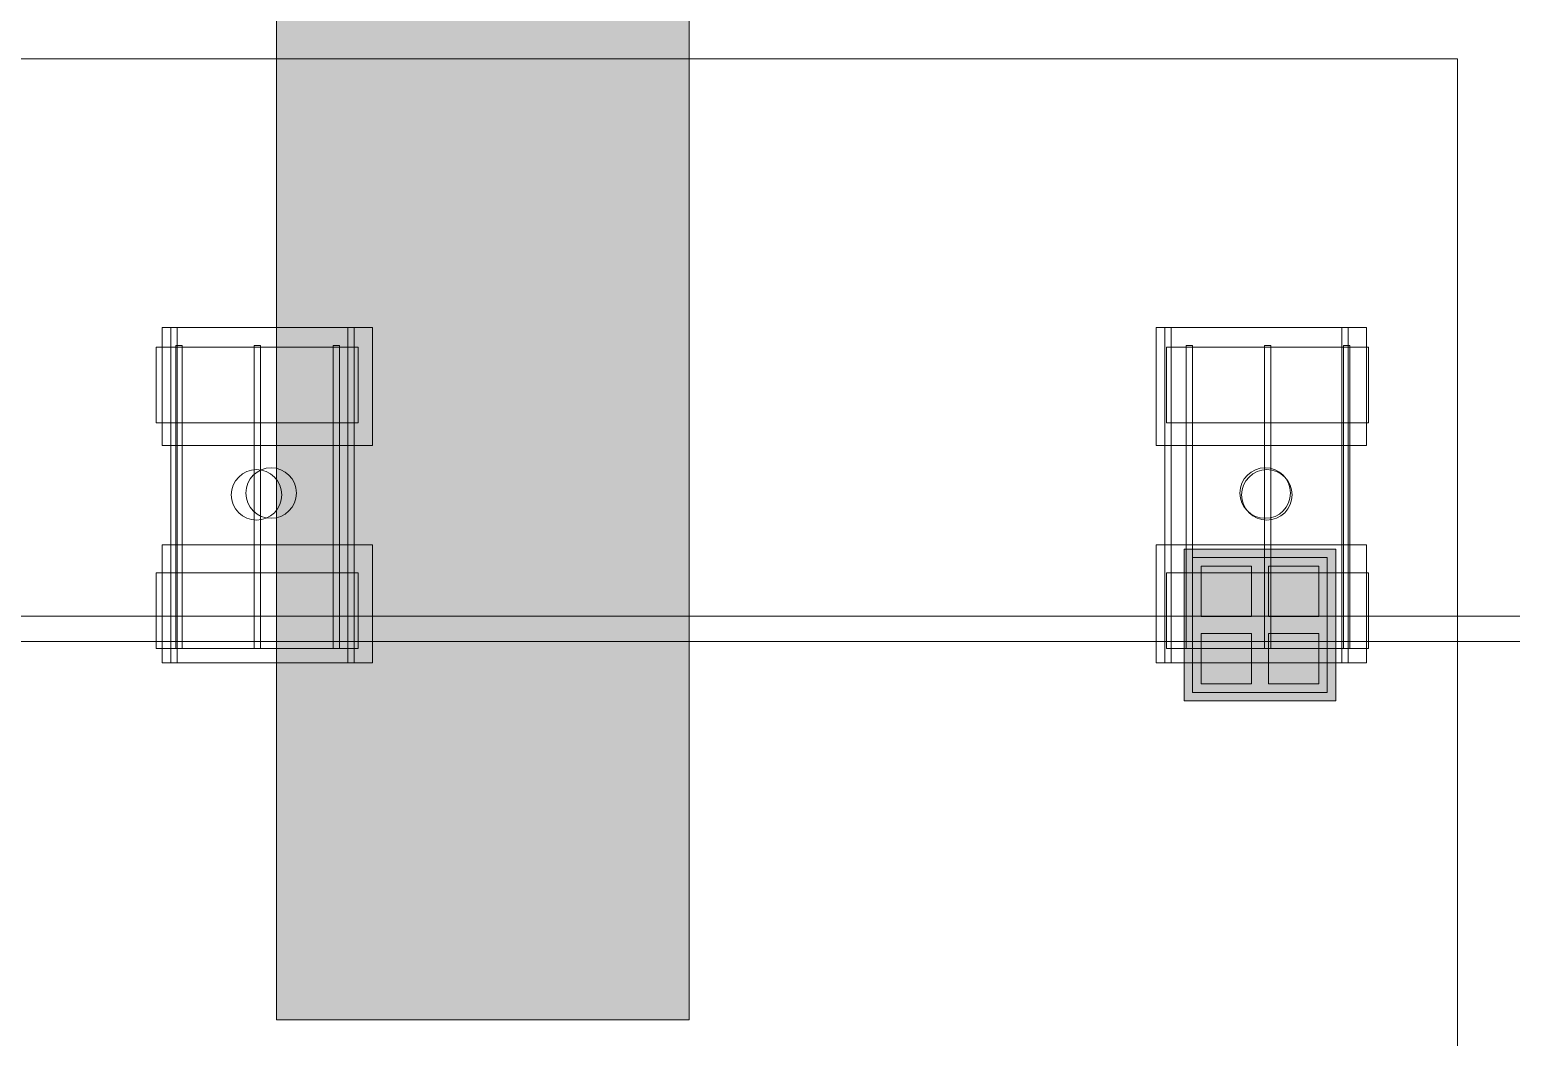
# Model space of a CAD drawing. Header units: inches. Extents: x -10671 to 1761, y -674 to 7170.
# Drawn here: x -1750.6 to -1398.5, y 2080.3 to 2319.7 of the extents above; entities that cross this region are included whole.
import ezdxf

# ---------------------------------------------------------------- set-up
doc = ezdxf.new("R2010")
doc.units = ezdxf.units.IN
doc.header["$LTSCALE"] = 19.2
doc.header["$MEASUREMENT"] = 0
for name, color, linetype, lineweight, true_color in [('DWG-bldg-utility box', 3, 'Continuous', 18, 0x00ff00), ('PDF', 6, 'Continuous', 5, 0xff00ff), ('Venue-Ceiling-HVAC', 7, 'Continuous', 5, 0xbbbbbb), ('Venue-Rigging Steel-High', 7, 'Continuous', 5, 0x800000)]:
    doc.layers.add(name, color=color, linetype=linetype, lineweight=lineweight, true_color=true_color)
for name, color, linetype, lineweight in [('Venue-Ceiling-Lights', 7, 'Continuous', 5), ('Venue-Ceiling-Lights Circuits', 7, 'Continuous', 5), ('Venue-Floor Pockets', 7, 'Continuous', 5)]:
    doc.layers.add(name, color=color, linetype=linetype, lineweight=lineweight)

# ---------------------------------------------------------------- blocks, each defined once
blk = doc.blocks.new('FLOORBOX')
at = {"layer": 'Venue-Floor Pockets', "linetype": 'Continuous', "lineweight": 0, "true_color": 0xaaaaaa}
blk.add_hatch(color=253, dxfattribs=at).paths.add_polyline_path([(-18, 18), (18, 18), (18, -18), (-18, -18)])
at = {"layer": 'Venue-Floor Pockets', "linetype": 'Continuous', "lineweight": 0, "true_color": 0xbbbbbb}
blk.add_hatch(color=9, dxfattribs=at).paths.add_polyline_path([(-16, 16), (16, 16), (16, -16), (-16, -16)])
at = {"layer": 'Venue-Floor Pockets', "linetype": 'Continuous', "lineweight": 0, "true_color": 0xdddddd}
for points in [[(-14, 14), (-2, 14), (-2, 2), (-14, 2)], [(2, 14), (14, 14), (14, 2), (2, 2)], [(-14, -2), (-2, -2), (-2, -14), (-14, -14)], [(2, -2), (14, -2), (14, -14), (2, -14)]]:
    blk.add_hatch(color=254, dxfattribs=at).paths.add_polyline_path(points)
at = {"layer": 'Venue-Floor Pockets', "color": 7, "linetype": 'Continuous', "lineweight": 5, "flags": 128}
for points in [[(-18, 18), (18, 18), (18, -18), (-18, -18)], [(-16, 16), (16, 16), (16, -16), (-16, -16)], [(-14, 14), (-2, 14), (-2, 2), (-14, 2)], [(2, 14), (14, 14), (14, 2), (2, 2)], [(-14, -2), (-2, -2), (-2, -14), (-14, -14)], [(2, -2), (14, -2), (14, -14), (2, -14)]]:
    blk.add_lwpolyline(points, close=True, dxfattribs=at)
blk = doc.blocks.new('Group-2090-1')
at = {"layer": 'PDF'}
for points, invisible_edges in [([(-1702.58, 2208.02, 398), (-1701.68, 2212.53, 398), (-1695.52, 2215.08, 398), (-1702.58, 2208.02, 398)], 15), ([(-1702.58, 2208.02, 398), (-1695.52, 2215.08, 398), (-1690.81, 2208.02, 398), (-1702.58, 2208.02, 398)], 15), ([(-1695.52, 2215.08, 388), (-1700.03, 2214.18, 388), (-1702.58, 2210.36, 388), (-1695.52, 2215.08, 388)], 15), ([(-1690.81, 2210.36, 388), (-1695.52, 2215.08, 388), (-1702.58, 2210.36, 388), (-1690.81, 2210.36, 388)], 15), ([(-1701.68, 2212.53, 398), (-1700.03, 2214.18, 398), (-1695.52, 2215.08, 398), (-1701.68, 2212.53, 398)], 15), ([(-1700.03, 2214.18, 398), (-1698.99, 2214.74, 398), (-1697.87, 2215.08, 398), (-1700.03, 2214.18, 398)], 12), ([(-1700.03, 2214.18, 398), (-1697.87, 2215.08, 398), (-1695.52, 2215.08, 398), (-1700.03, 2214.18, 398)], 15), ([(-1697.87, 2215.08, 388), (-1698.99, 2214.74, 388), (-1700.03, 2214.18, 388), (-1697.87, 2215.08, 388)], 12), ([(-1695.52, 2215.08, 388), (-1697.87, 2215.08, 388), (-1700.03, 2214.18, 388), (-1695.52, 2215.08, 388)], 15), ([(-1697.87, 2215.08, 398), (-1696.69, 2215.19, 398), (-1695.52, 2215.08, 398), (-1697.87, 2215.08, 398)], 12), ([(-1695.52, 2215.08, 388), (-1696.69, 2215.19, 388), (-1697.87, 2215.08, 388), (-1695.52, 2215.08, 388)], 12), ([(-1695.52, 2215.08, 398), (-1694.4, 2214.74, 398), (-1692.45, 2213.44, 398), (-1695.52, 2215.08, 398)], 14), ([(-1695.52, 2215.08, 398), (-1692.45, 2213.44, 398), (-1690.81, 2208.02, 398), (-1695.52, 2215.08, 398)], 15), ([(-1692.45, 2213.44, 388), (-1694.4, 2214.74, 388), (-1695.52, 2215.08, 388), (-1692.45, 2213.44, 388)], 13), ([(-1690.81, 2210.36, 388), (-1692.45, 2213.44, 388), (-1695.52, 2215.08, 388), (-1690.81, 2210.36, 388)], 15), ([(-1694.4, 2214.74, 398), (-1693.36, 2214.18, 398), (-1692.45, 2213.44, 398), (-1694.4, 2214.74, 398)], 12), ([(-1692.45, 2213.44, 388), (-1693.36, 2214.18, 388), (-1694.4, 2214.74, 388), (-1692.45, 2213.44, 388)], 12), ([(-1700.03, 2214.18, 388), (-1701.68, 2212.53, 388), (-1702.58, 2210.36, 388), (-1700.03, 2214.18, 388)], 15), ([(-1702.58, 2210.36, 398), (-1702.24, 2211.49, 398), (-1701.68, 2212.53, 398), (-1702.58, 2210.36, 398)], 12), ([(-1702.58, 2208.02, 398), (-1702.58, 2210.36, 398), (-1701.68, 2212.53, 398), (-1702.58, 2208.02, 398)], 15), ([(-1701.68, 2212.53, 388), (-1702.24, 2211.49, 388), (-1702.58, 2210.36, 388), (-1701.68, 2212.53, 388)], 12), ([(-1701.68, 2212.53, 398), (-1700.94, 2213.44, 398), (-1700.03, 2214.18, 398), (-1701.68, 2212.53, 398)], 12), ([(-1700.03, 2214.18, 388), (-1700.94, 2213.44, 388), (-1701.68, 2212.53, 388), (-1700.03, 2214.18, 388)], 12), ([(-1692.45, 2213.44, 398), (-1691.71, 2212.53, 398), (-1690.81, 2210.36, 398), (-1692.45, 2213.44, 398)], 14), ([(-1692.45, 2213.44, 398), (-1690.81, 2210.36, 398), (-1690.81, 2208.02, 398), (-1692.45, 2213.44, 398)], 15), ([(-1690.81, 2210.36, 388), (-1691.71, 2212.53, 388), (-1692.45, 2213.44, 388), (-1690.81, 2210.36, 388)], 13), ([(-1691.71, 2212.53, 398), (-1691.15, 2211.49, 398), (-1690.81, 2210.36, 398), (-1691.71, 2212.53, 398)], 12), ([(-1690.81, 2210.36, 388), (-1691.15, 2211.49, 388), (-1691.71, 2212.53, 388), (-1690.81, 2210.36, 388)], 12), ([(-1702.58, 2208.02, 398), (-1702.69, 2209.19, 398), (-1702.58, 2210.36, 398), (-1702.58, 2208.02, 398)], 12), ([(-1702.58, 2210.36, 388), (-1702.69, 2209.19, 388), (-1702.58, 2208.02, 388), (-1702.58, 2210.36, 388)], 12), ([(-1702.58, 2210.36, 388), (-1702.58, 2208.02, 388), (-1701.68, 2205.86, 388), (-1702.58, 2210.36, 388)], 15), ([(-1702.58, 2210.36, 388), (-1701.68, 2205.86, 388), (-1695.52, 2203.31, 388), (-1702.58, 2210.36, 388)], 15), ([(-1702.58, 2210.36, 388), (-1695.52, 2203.31, 388), (-1690.81, 2210.36, 388), (-1702.58, 2210.36, 388)], 15), ([(-1701.68, 2205.86, 398), (-1702.24, 2206.9, 398), (-1702.58, 2208.02, 398), (-1701.68, 2205.86, 398)], 12), ([(-1700.03, 2204.2, 398), (-1701.68, 2205.86, 398), (-1702.58, 2208.02, 398), (-1700.03, 2204.2, 398)], 15), ([(-1695.52, 2203.31, 398), (-1700.03, 2204.2, 398), (-1702.58, 2208.02, 398), (-1695.52, 2203.31, 398)], 15), ([(-1690.81, 2208.02, 398), (-1695.52, 2203.31, 398), (-1702.58, 2208.02, 398), (-1690.81, 2208.02, 398)], 15), ([(-1702.58, 2208.02, 388), (-1702.24, 2206.9, 388), (-1701.68, 2205.86, 388), (-1702.58, 2208.02, 388)], 12), ([(-1695.52, 2203.31, 388), (-1692.45, 2204.95, 388), (-1690.81, 2210.36, 388), (-1695.52, 2203.31, 388)], 15), ([(-1690.81, 2208.02, 398), (-1692.45, 2204.95, 398), (-1695.52, 2203.31, 398), (-1690.81, 2208.02, 398)], 15), ([(-1692.45, 2204.95, 388), (-1690.81, 2208.02, 388), (-1690.81, 2210.36, 388), (-1692.45, 2204.95, 388)], 15), ([(-1690.81, 2208.02, 398), (-1691.71, 2205.86, 398), (-1692.45, 2204.95, 398), (-1690.81, 2208.02, 398)], 13), ([(-1692.45, 2204.95, 388), (-1691.71, 2205.86, 388), (-1690.81, 2208.02, 388), (-1692.45, 2204.95, 388)], 14), ([(-1690.81, 2208.02, 398), (-1691.15, 2206.9, 398), (-1691.71, 2205.86, 398), (-1690.81, 2208.02, 398)], 12), ([(-1691.71, 2205.86, 388), (-1691.15, 2206.9, 388), (-1690.81, 2208.02, 388), (-1691.71, 2205.86, 388)], 12), ([(-1690.81, 2210.36, 398), (-1690.69, 2209.19, 398), (-1690.81, 2208.02, 398), (-1690.81, 2210.36, 398)], 12), ([(-1690.81, 2208.02, 388), (-1690.69, 2209.19, 388), (-1690.81, 2210.36, 388), (-1690.81, 2208.02, 388)], 12), ([(-1700.03, 2204.2, 398), (-1700.94, 2204.95, 398), (-1701.68, 2205.86, 398), (-1700.03, 2204.2, 398)], 12), ([(-1701.68, 2205.86, 388), (-1700.94, 2204.95, 388), (-1700.03, 2204.2, 388), (-1701.68, 2205.86, 388)], 12), ([(-1701.68, 2205.86, 388), (-1700.03, 2204.2, 388), (-1695.52, 2203.31, 388), (-1701.68, 2205.86, 388)], 15), ([(-1697.87, 2203.31, 398), (-1698.99, 2203.65, 398), (-1700.03, 2204.2, 398), (-1697.87, 2203.31, 398)], 12), ([(-1695.52, 2203.31, 398), (-1697.87, 2203.31, 398), (-1700.03, 2204.2, 398), (-1695.52, 2203.31, 398)], 15), ([(-1700.03, 2204.2, 388), (-1698.99, 2203.65, 388), (-1697.87, 2203.31, 388), (-1700.03, 2204.2, 388)], 12), ([(-1700.03, 2204.2, 388), (-1697.87, 2203.31, 388), (-1695.52, 2203.31, 388), (-1700.03, 2204.2, 388)], 15), ([(-1692.45, 2204.95, 398), (-1694.4, 2203.65, 398), (-1695.52, 2203.31, 398), (-1692.45, 2204.95, 398)], 13), ([(-1695.52, 2203.31, 388), (-1694.4, 2203.65, 388), (-1692.45, 2204.95, 388), (-1695.52, 2203.31, 388)], 14), ([(-1692.45, 2204.95, 398), (-1693.36, 2204.2, 398), (-1694.4, 2203.65, 398), (-1692.45, 2204.95, 398)], 12), ([(-1694.4, 2203.65, 388), (-1693.36, 2204.2, 388), (-1692.45, 2204.95, 388), (-1694.4, 2203.65, 388)], 12), ([(-1695.52, 2203.31, 398), (-1696.69, 2203.19, 398), (-1697.87, 2203.31, 398), (-1695.52, 2203.31, 398)], 12), ([(-1697.87, 2203.31, 388), (-1696.69, 2203.19, 388), (-1695.52, 2203.31, 388), (-1697.87, 2203.31, 388)], 12)]:
    blk.add_3dface(points, dxfattribs=dict(at, invisible_edges=invisible_edges))
for points in [[(-1700.03, 2214.18, 388), (-1700.03, 2214.18, 398), (-1698.99, 2214.74, 398), (-1698.99, 2214.74, 388)], [(-1698.99, 2214.74, 388), (-1698.99, 2214.74, 398), (-1697.87, 2215.08, 398), (-1697.87, 2215.08, 388)], [(-1697.87, 2215.08, 388), (-1697.87, 2215.08, 398), (-1696.69, 2215.19, 398), (-1696.69, 2215.19, 388)], [(-1696.69, 2215.19, 388), (-1696.69, 2215.19, 398), (-1695.52, 2215.08, 398), (-1695.52, 2215.08, 388)], [(-1695.52, 2215.08, 388), (-1695.52, 2215.08, 398), (-1694.4, 2214.74, 398), (-1694.4, 2214.74, 388)], [(-1694.4, 2214.74, 388), (-1694.4, 2214.74, 398), (-1693.36, 2214.18, 398), (-1693.36, 2214.18, 388)], [(-1702.58, 2210.36, 388), (-1702.58, 2210.36, 398), (-1702.24, 2211.49, 398), (-1702.24, 2211.49, 388)], [(-1702.24, 2211.49, 388), (-1702.24, 2211.49, 398), (-1701.68, 2212.53, 398), (-1701.68, 2212.53, 388)], [(-1701.68, 2212.53, 388), (-1701.68, 2212.53, 398), (-1700.94, 2213.44, 398), (-1700.94, 2213.44, 388)], [(-1700.94, 2213.44, 388), (-1700.94, 2213.44, 398), (-1700.03, 2214.18, 398), (-1700.03, 2214.18, 388)], [(-1693.36, 2214.18, 388), (-1693.36, 2214.18, 398), (-1692.45, 2213.44, 398), (-1692.45, 2213.44, 388)], [(-1692.45, 2213.44, 388), (-1692.45, 2213.44, 398), (-1691.71, 2212.53, 398), (-1691.71, 2212.53, 388)], [(-1691.71, 2212.53, 388), (-1691.71, 2212.53, 398), (-1691.15, 2211.49, 398), (-1691.15, 2211.49, 388)], [(-1691.15, 2211.49, 388), (-1691.15, 2211.49, 398), (-1690.81, 2210.36, 398), (-1690.81, 2210.36, 388)], [(-1702.69, 2209.19, 388), (-1702.69, 2209.19, 398), (-1702.58, 2210.36, 398), (-1702.58, 2210.36, 388)], [(-1702.58, 2208.02, 388), (-1702.58, 2208.02, 398), (-1702.69, 2209.19, 398), (-1702.69, 2209.19, 388)], [(-1702.24, 2206.9, 388), (-1702.24, 2206.9, 398), (-1702.58, 2208.02, 398), (-1702.58, 2208.02, 388)], [(-1690.81, 2208.02, 388), (-1690.81, 2208.02, 398), (-1691.15, 2206.9, 398), (-1691.15, 2206.9, 388)], [(-1690.81, 2210.36, 388), (-1690.81, 2210.36, 398), (-1690.69, 2209.19, 398), (-1690.69, 2209.19, 388)], [(-1690.69, 2209.19, 388), (-1690.69, 2209.19, 398), (-1690.81, 2208.02, 398), (-1690.81, 2208.02, 388)], [(-1701.68, 2205.86, 388), (-1701.68, 2205.86, 398), (-1702.24, 2206.9, 398), (-1702.24, 2206.9, 388)], [(-1700.94, 2204.95, 388), (-1700.94, 2204.95, 398), (-1701.68, 2205.86, 398), (-1701.68, 2205.86, 388)], [(-1700.03, 2204.2, 388), (-1700.03, 2204.2, 398), (-1700.94, 2204.95, 398), (-1700.94, 2204.95, 388)], [(-1698.99, 2203.65, 388), (-1698.99, 2203.65, 398), (-1700.03, 2204.2, 398), (-1700.03, 2204.2, 388)], [(-1693.36, 2204.2, 388), (-1693.36, 2204.2, 398), (-1694.4, 2203.65, 398), (-1694.4, 2203.65, 388)], [(-1692.45, 2204.95, 388), (-1692.45, 2204.95, 398), (-1693.36, 2204.2, 398), (-1693.36, 2204.2, 388)], [(-1691.71, 2205.86, 388), (-1691.71, 2205.86, 398), (-1692.45, 2204.95, 398), (-1692.45, 2204.95, 388)], [(-1691.15, 2206.9, 388), (-1691.15, 2206.9, 398), (-1691.71, 2205.86, 398), (-1691.71, 2205.86, 388)], [(-1697.87, 2203.31, 388), (-1697.87, 2203.31, 398), (-1698.99, 2203.65, 398), (-1698.99, 2203.65, 388)], [(-1696.69, 2203.19, 388), (-1696.69, 2203.19, 398), (-1697.87, 2203.31, 398), (-1697.87, 2203.31, 388)], [(-1695.52, 2203.31, 388), (-1695.52, 2203.31, 398), (-1696.69, 2203.19, 398), (-1696.69, 2203.19, 388)], [(-1694.4, 2203.65, 388), (-1694.4, 2203.65, 398), (-1695.52, 2203.31, 398), (-1695.52, 2203.31, 388)]]:
    blk.add_3dface(points, dxfattribs=at)
blk = doc.blocks.new('Group-2091-1')
at = {"layer": 'PDF'}
for points in [[(-1720.57, 2244.3, 393.91), (-1720.57, 2244.3, 397.91), (-1672.57, 2244.3, 397.91), (-1672.57, 2244.3, 393.91)], [(-1720.57, 2226.3, 393.91), (-1720.57, 2226.3, 397.91), (-1720.57, 2244.3, 397.91), (-1720.57, 2244.3, 393.91)], [(-1672.57, 2244.3, 397.91), (-1720.57, 2244.3, 397.91), (-1720.57, 2226.3, 397.91), (-1672.57, 2226.3, 397.91)], [(-1672.57, 2226.3, 393.91), (-1720.57, 2226.3, 393.91), (-1720.57, 2244.3, 393.91), (-1672.57, 2244.3, 393.91)], [(-1672.57, 2244.3, 393.91), (-1672.57, 2244.3, 397.91), (-1672.57, 2226.3, 397.91), (-1672.57, 2226.3, 393.91)], [(-1672.57, 2226.3, 393.91), (-1672.57, 2226.3, 397.91), (-1720.57, 2226.3, 397.91), (-1720.57, 2226.3, 393.91)]]:
    blk.add_3dface(points, dxfattribs=at)
blk = doc.blocks.new('Group-2092-1')
at = {"layer": 'PDF'}
for points in [[(-1678.46, 2244.69, 397.97), (-1678.46, 2244.69, 398.97), (-1676.96, 2244.69, 398.97), (-1676.96, 2244.69, 397.97)], [(-1678.46, 2172.69, 397.97), (-1678.46, 2172.69, 398.97), (-1678.46, 2244.69, 398.97), (-1678.46, 2244.69, 397.97)], [(-1676.96, 2244.69, 398.97), (-1678.46, 2244.69, 398.97), (-1678.46, 2172.69, 398.97), (-1676.96, 2172.69, 398.97)], [(-1676.96, 2172.69, 397.97), (-1678.46, 2172.69, 397.97), (-1678.46, 2244.69, 397.97), (-1676.96, 2244.69, 397.97)], [(-1676.96, 2244.69, 397.97), (-1676.96, 2244.69, 398.97), (-1676.96, 2172.69, 398.97), (-1676.96, 2172.69, 397.97)], [(-1676.96, 2172.69, 397.97), (-1676.96, 2172.69, 398.97), (-1678.46, 2172.69, 398.97), (-1678.46, 2172.69, 397.97)]]:
    blk.add_3dface(points, dxfattribs=at)
blk = doc.blocks.new('Group-2093-1')
at = {"layer": 'PDF'}
for points in [[(-1697.28, 2244.69, 397.97), (-1697.28, 2244.69, 398.97), (-1695.78, 2244.69, 398.97), (-1695.78, 2244.69, 397.97)], [(-1697.28, 2172.69, 397.97), (-1697.28, 2172.69, 398.97), (-1697.28, 2244.69, 398.97), (-1697.28, 2244.69, 397.97)], [(-1695.78, 2244.69, 398.97), (-1697.28, 2244.69, 398.97), (-1697.28, 2172.69, 398.97), (-1695.78, 2172.69, 398.97)], [(-1695.78, 2172.69, 397.97), (-1697.28, 2172.69, 397.97), (-1697.28, 2244.69, 397.97), (-1695.78, 2244.69, 397.97)], [(-1695.78, 2244.69, 397.97), (-1695.78, 2244.69, 398.97), (-1695.78, 2172.69, 398.97), (-1695.78, 2172.69, 397.97)], [(-1695.78, 2172.69, 397.97), (-1695.78, 2172.69, 398.97), (-1697.28, 2172.69, 398.97), (-1697.28, 2172.69, 397.97)]]:
    blk.add_3dface(points, dxfattribs=at)
blk = doc.blocks.new('Group-2094-1')
at = {"layer": 'PDF'}
for points in [[(-1715.88, 2244.69, 397.97), (-1715.88, 2244.69, 398.97), (-1714.38, 2244.69, 398.97), (-1714.38, 2244.69, 397.97)], [(-1715.88, 2172.69, 397.97), (-1715.88, 2172.69, 398.97), (-1715.88, 2244.69, 398.97), (-1715.88, 2244.69, 397.97)], [(-1714.38, 2244.69, 398.97), (-1715.88, 2244.69, 398.97), (-1715.88, 2172.69, 398.97), (-1714.38, 2172.69, 398.97)], [(-1714.38, 2172.69, 397.97), (-1715.88, 2172.69, 397.97), (-1715.88, 2244.69, 397.97), (-1714.38, 2244.69, 397.97)], [(-1714.38, 2244.69, 397.97), (-1714.38, 2244.69, 398.97), (-1714.38, 2172.69, 398.97), (-1714.38, 2172.69, 397.97)], [(-1714.38, 2172.69, 397.97), (-1714.38, 2172.69, 398.97), (-1715.88, 2172.69, 398.97), (-1715.88, 2172.69, 397.97)]]:
    blk.add_3dface(points, dxfattribs=at)
blk = doc.blocks.new('Group-2095-1')
at = {"layer": 'PDF'}
for points in [[(-1720.57, 2190.67, 393.91), (-1720.57, 2190.67, 397.91), (-1672.57, 2190.67, 397.91), (-1672.57, 2190.67, 393.91)], [(-1720.57, 2172.67, 393.91), (-1720.57, 2172.67, 397.91), (-1720.57, 2190.67, 397.91), (-1720.57, 2190.67, 393.91)], [(-1672.57, 2190.67, 397.91), (-1720.57, 2190.67, 397.91), (-1720.57, 2172.67, 397.91), (-1672.57, 2172.67, 397.91)], [(-1672.57, 2172.67, 393.91), (-1720.57, 2172.67, 393.91), (-1720.57, 2190.67, 393.91), (-1672.57, 2190.67, 393.91)], [(-1672.57, 2190.67, 393.91), (-1672.57, 2190.67, 397.91), (-1672.57, 2172.67, 397.91), (-1672.57, 2172.67, 393.91)], [(-1672.57, 2172.67, 393.91), (-1672.57, 2172.67, 397.91), (-1720.57, 2172.67, 397.91), (-1720.57, 2172.67, 393.91)]]:
    blk.add_3dface(points, dxfattribs=at)
blk = doc.blocks.new('Group-2096-1')
at = {"layer": 'PDF'}
for name in ['Group-2091-1', 'Group-2094-1', 'Group-2093-1', 'Group-2092-1', 'Group-2090-1', 'Group-2095-1']:
    blk.add_blockref(name, (0, 0), dxfattribs=at)
blk = doc.blocks.new('Group-2156-1')
at = {"layer": 'PDF'}
for points, invisible_edges in [([(-1461.6, 2212.53, 398), (-1459.95, 2214.18, 398), (-1455.44, 2215.08, 398), (-1461.6, 2212.53, 398)], 15), ([(-1461.6, 2212.53, 398), (-1455.44, 2215.08, 398), (-1451.62, 2212.53, 398), (-1461.6, 2212.53, 398)], 15), ([(-1457.78, 2215.08, 388), (-1459.95, 2214.18, 388), (-1461.6, 2212.53, 388), (-1457.78, 2215.08, 388)], 15), ([(-1453.28, 2214.18, 388), (-1457.78, 2215.08, 388), (-1461.6, 2212.53, 388), (-1453.28, 2214.18, 388)], 15), ([(-1459.95, 2214.18, 398), (-1458.91, 2214.74, 398), (-1457.78, 2215.08, 398), (-1459.95, 2214.18, 398)], 12), ([(-1459.95, 2214.18, 398), (-1457.78, 2215.08, 398), (-1455.44, 2215.08, 398), (-1459.95, 2214.18, 398)], 15), ([(-1457.78, 2215.08, 388), (-1458.91, 2214.74, 388), (-1459.95, 2214.18, 388), (-1457.78, 2215.08, 388)], 12), ([(-1457.78, 2215.08, 398), (-1456.61, 2215.19, 398), (-1455.44, 2215.08, 398), (-1457.78, 2215.08, 398)], 12), ([(-1455.44, 2215.08, 388), (-1456.61, 2215.19, 388), (-1457.78, 2215.08, 388), (-1455.44, 2215.08, 388)], 12), ([(-1453.28, 2214.18, 388), (-1455.44, 2215.08, 388), (-1457.78, 2215.08, 388), (-1453.28, 2214.18, 388)], 15), ([(-1455.44, 2215.08, 398), (-1454.32, 2214.74, 398), (-1453.28, 2214.18, 398), (-1455.44, 2215.08, 398)], 12), ([(-1455.44, 2215.08, 398), (-1453.28, 2214.18, 398), (-1451.62, 2212.53, 398), (-1455.44, 2215.08, 398)], 15), ([(-1453.28, 2214.18, 388), (-1454.32, 2214.74, 388), (-1455.44, 2215.08, 388), (-1453.28, 2214.18, 388)], 12), ([(-1462.5, 2210.36, 398), (-1462.16, 2211.49, 398), (-1461.6, 2212.53, 398), (-1462.5, 2210.36, 398)], 12), ([(-1462.5, 2208.02, 398), (-1462.5, 2210.36, 398), (-1461.6, 2212.53, 398), (-1462.5, 2208.02, 398)], 15), ([(-1461.6, 2205.86, 398), (-1462.5, 2208.02, 398), (-1461.6, 2212.53, 398), (-1461.6, 2205.86, 398)], 15), ([(-1461.6, 2212.53, 388), (-1462.16, 2211.49, 388), (-1462.5, 2210.36, 388), (-1461.6, 2212.53, 388)], 12), ([(-1461.6, 2212.53, 388), (-1462.5, 2210.36, 388), (-1461.6, 2205.86, 388), (-1461.6, 2212.53, 388)], 15), ([(-1461.6, 2212.53, 398), (-1460.86, 2213.44, 398), (-1459.95, 2214.18, 398), (-1461.6, 2212.53, 398)], 12), ([(-1459.95, 2214.18, 388), (-1460.86, 2213.44, 388), (-1461.6, 2212.53, 388), (-1459.95, 2214.18, 388)], 12), ([(-1461.6, 2205.86, 388), (-1451.62, 2205.86, 388), (-1453.28, 2214.18, 388), (-1461.6, 2205.86, 388)], 15), ([(-1461.6, 2205.86, 388), (-1453.28, 2214.18, 388), (-1461.6, 2212.53, 388), (-1461.6, 2205.86, 388)], 15), ([(-1461.6, 2212.53, 398), (-1451.62, 2212.53, 398), (-1453.28, 2204.2, 398), (-1461.6, 2212.53, 398)], 15), ([(-1461.6, 2212.53, 398), (-1453.28, 2204.2, 398), (-1461.6, 2205.86, 398), (-1461.6, 2212.53, 398)], 15), ([(-1453.28, 2214.18, 398), (-1452.37, 2213.44, 398), (-1451.62, 2212.53, 398), (-1453.28, 2214.18, 398)], 12), ([(-1451.62, 2212.53, 388), (-1452.37, 2213.44, 388), (-1453.28, 2214.18, 388), (-1451.62, 2212.53, 388)], 12), ([(-1450.73, 2210.36, 388), (-1451.62, 2212.53, 388), (-1453.28, 2214.18, 388), (-1450.73, 2210.36, 388)], 15), ([(-1451.62, 2205.86, 388), (-1450.73, 2210.36, 388), (-1453.28, 2214.18, 388), (-1451.62, 2205.86, 388)], 15), ([(-1451.62, 2212.53, 398), (-1450.73, 2208.02, 398), (-1453.28, 2204.2, 398), (-1451.62, 2212.53, 398)], 15), ([(-1451.62, 2212.53, 398), (-1451.07, 2211.49, 398), (-1450.73, 2210.36, 398), (-1451.62, 2212.53, 398)], 12), ([(-1451.62, 2212.53, 398), (-1450.73, 2210.36, 398), (-1450.73, 2208.02, 398), (-1451.62, 2212.53, 398)], 15), ([(-1450.73, 2210.36, 388), (-1451.07, 2211.49, 388), (-1451.62, 2212.53, 388), (-1450.73, 2210.36, 388)], 12), ([(-1462.5, 2208.02, 398), (-1462.61, 2209.19, 398), (-1462.5, 2210.36, 398), (-1462.5, 2208.02, 398)], 12), ([(-1462.5, 2210.36, 388), (-1462.61, 2209.19, 388), (-1462.5, 2208.02, 388), (-1462.5, 2210.36, 388)], 12), ([(-1462.5, 2210.36, 388), (-1462.5, 2208.02, 388), (-1461.6, 2205.86, 388), (-1462.5, 2210.36, 388)], 15), ([(-1461.6, 2205.86, 398), (-1462.16, 2206.9, 398), (-1462.5, 2208.02, 398), (-1461.6, 2205.86, 398)], 12), ([(-1462.5, 2208.02, 388), (-1462.16, 2206.9, 388), (-1461.6, 2205.86, 388), (-1462.5, 2208.02, 388)], 12), ([(-1450.73, 2208.02, 398), (-1451.62, 2205.86, 398), (-1453.28, 2204.2, 398), (-1450.73, 2208.02, 398)], 15), ([(-1451.62, 2205.86, 388), (-1450.73, 2208.02, 388), (-1450.73, 2210.36, 388), (-1451.62, 2205.86, 388)], 15), ([(-1450.73, 2208.02, 398), (-1451.07, 2206.9, 398), (-1451.62, 2205.86, 398), (-1450.73, 2208.02, 398)], 12), ([(-1451.62, 2205.86, 388), (-1451.07, 2206.9, 388), (-1450.73, 2208.02, 388), (-1451.62, 2205.86, 388)], 12), ([(-1450.73, 2210.36, 398), (-1450.61, 2209.19, 398), (-1450.73, 2208.02, 398), (-1450.73, 2210.36, 398)], 12), ([(-1450.73, 2208.02, 388), (-1450.61, 2209.19, 388), (-1450.73, 2210.36, 388), (-1450.73, 2208.02, 388)], 12), ([(-1459.95, 2204.2, 398), (-1460.86, 2204.95, 398), (-1461.6, 2205.86, 398), (-1459.95, 2204.2, 398)], 12), ([(-1457.78, 2203.31, 398), (-1459.95, 2204.2, 398), (-1461.6, 2205.86, 398), (-1457.78, 2203.31, 398)], 15), ([(-1453.28, 2204.2, 398), (-1457.78, 2203.31, 398), (-1461.6, 2205.86, 398), (-1453.28, 2204.2, 398)], 15), ([(-1461.6, 2205.86, 388), (-1460.86, 2204.95, 388), (-1459.95, 2204.2, 388), (-1461.6, 2205.86, 388)], 12), ([(-1461.6, 2205.86, 388), (-1459.95, 2204.2, 388), (-1455.44, 2203.31, 388), (-1461.6, 2205.86, 388)], 15), ([(-1461.6, 2205.86, 388), (-1455.44, 2203.31, 388), (-1451.62, 2205.86, 388), (-1461.6, 2205.86, 388)], 15), ([(-1457.78, 2203.31, 398), (-1458.91, 2203.65, 398), (-1459.95, 2204.2, 398), (-1457.78, 2203.31, 398)], 12), ([(-1459.95, 2204.2, 388), (-1458.91, 2203.65, 388), (-1457.78, 2203.31, 388), (-1459.95, 2204.2, 388)], 12), ([(-1459.95, 2204.2, 388), (-1457.78, 2203.31, 388), (-1455.44, 2203.31, 388), (-1459.95, 2204.2, 388)], 15), ([(-1453.28, 2204.2, 398), (-1455.44, 2203.31, 398), (-1457.78, 2203.31, 398), (-1453.28, 2204.2, 398)], 15), ([(-1455.44, 2203.31, 388), (-1453.28, 2204.2, 388), (-1451.62, 2205.86, 388), (-1455.44, 2203.31, 388)], 15), ([(-1453.28, 2204.2, 398), (-1454.32, 2203.65, 398), (-1455.44, 2203.31, 398), (-1453.28, 2204.2, 398)], 12), ([(-1455.44, 2203.31, 388), (-1454.32, 2203.65, 388), (-1453.28, 2204.2, 388), (-1455.44, 2203.31, 388)], 12), ([(-1451.62, 2205.86, 398), (-1452.37, 2204.95, 398), (-1453.28, 2204.2, 398), (-1451.62, 2205.86, 398)], 12), ([(-1453.28, 2204.2, 388), (-1452.37, 2204.95, 388), (-1451.62, 2205.86, 388), (-1453.28, 2204.2, 388)], 12), ([(-1455.44, 2203.31, 398), (-1456.61, 2203.19, 398), (-1457.78, 2203.31, 398), (-1455.44, 2203.31, 398)], 12), ([(-1457.78, 2203.31, 388), (-1456.61, 2203.19, 388), (-1455.44, 2203.31, 388), (-1457.78, 2203.31, 388)], 12)]:
    blk.add_3dface(points, dxfattribs=dict(at, invisible_edges=invisible_edges))
for points in [[(-1459.95, 2214.18, 388), (-1459.95, 2214.18, 398), (-1458.91, 2214.74, 398), (-1458.91, 2214.74, 388)], [(-1458.91, 2214.74, 388), (-1458.91, 2214.74, 398), (-1457.78, 2215.08, 398), (-1457.78, 2215.08, 388)], [(-1457.78, 2215.08, 388), (-1457.78, 2215.08, 398), (-1456.61, 2215.19, 398), (-1456.61, 2215.19, 388)], [(-1456.61, 2215.19, 388), (-1456.61, 2215.19, 398), (-1455.44, 2215.08, 398), (-1455.44, 2215.08, 388)], [(-1455.44, 2215.08, 388), (-1455.44, 2215.08, 398), (-1454.32, 2214.74, 398), (-1454.32, 2214.74, 388)], [(-1454.32, 2214.74, 388), (-1454.32, 2214.74, 398), (-1453.28, 2214.18, 398), (-1453.28, 2214.18, 388)], [(-1462.5, 2210.36, 388), (-1462.5, 2210.36, 398), (-1462.16, 2211.49, 398), (-1462.16, 2211.49, 388)], [(-1462.16, 2211.49, 388), (-1462.16, 2211.49, 398), (-1461.6, 2212.53, 398), (-1461.6, 2212.53, 388)], [(-1461.6, 2212.53, 388), (-1461.6, 2212.53, 398), (-1460.86, 2213.44, 398), (-1460.86, 2213.44, 388)], [(-1460.86, 2213.44, 388), (-1460.86, 2213.44, 398), (-1459.95, 2214.18, 398), (-1459.95, 2214.18, 388)], [(-1453.28, 2214.18, 388), (-1453.28, 2214.18, 398), (-1452.37, 2213.44, 398), (-1452.37, 2213.44, 388)], [(-1452.37, 2213.44, 388), (-1452.37, 2213.44, 398), (-1451.62, 2212.53, 398), (-1451.62, 2212.53, 388)], [(-1451.62, 2212.53, 388), (-1451.62, 2212.53, 398), (-1451.07, 2211.49, 398), (-1451.07, 2211.49, 388)], [(-1451.07, 2211.49, 388), (-1451.07, 2211.49, 398), (-1450.73, 2210.36, 398), (-1450.73, 2210.36, 388)], [(-1462.61, 2209.19, 388), (-1462.61, 2209.19, 398), (-1462.5, 2210.36, 398), (-1462.5, 2210.36, 388)], [(-1462.5, 2208.02, 388), (-1462.5, 2208.02, 398), (-1462.61, 2209.19, 398), (-1462.61, 2209.19, 388)], [(-1462.16, 2206.9, 388), (-1462.16, 2206.9, 398), (-1462.5, 2208.02, 398), (-1462.5, 2208.02, 388)], [(-1450.73, 2208.02, 388), (-1450.73, 2208.02, 398), (-1451.07, 2206.9, 398), (-1451.07, 2206.9, 388)], [(-1450.73, 2210.36, 388), (-1450.73, 2210.36, 398), (-1450.61, 2209.19, 398), (-1450.61, 2209.19, 388)], [(-1450.61, 2209.19, 388), (-1450.61, 2209.19, 398), (-1450.73, 2208.02, 398), (-1450.73, 2208.02, 388)], [(-1461.6, 2205.86, 388), (-1461.6, 2205.86, 398), (-1462.16, 2206.9, 398), (-1462.16, 2206.9, 388)], [(-1460.86, 2204.95, 388), (-1460.86, 2204.95, 398), (-1461.6, 2205.86, 398), (-1461.6, 2205.86, 388)], [(-1459.95, 2204.2, 388), (-1459.95, 2204.2, 398), (-1460.86, 2204.95, 398), (-1460.86, 2204.95, 388)], [(-1458.91, 2203.65, 388), (-1458.91, 2203.65, 398), (-1459.95, 2204.2, 398), (-1459.95, 2204.2, 388)], [(-1453.28, 2204.2, 388), (-1453.28, 2204.2, 398), (-1454.32, 2203.65, 398), (-1454.32, 2203.65, 388)], [(-1452.37, 2204.95, 388), (-1452.37, 2204.95, 398), (-1453.28, 2204.2, 398), (-1453.28, 2204.2, 388)], [(-1451.62, 2205.86, 388), (-1451.62, 2205.86, 398), (-1452.37, 2204.95, 398), (-1452.37, 2204.95, 388)], [(-1451.07, 2206.9, 388), (-1451.07, 2206.9, 398), (-1451.62, 2205.86, 398), (-1451.62, 2205.86, 388)], [(-1457.78, 2203.31, 388), (-1457.78, 2203.31, 398), (-1458.91, 2203.65, 398), (-1458.91, 2203.65, 388)], [(-1456.61, 2203.19, 388), (-1456.61, 2203.19, 398), (-1457.78, 2203.31, 398), (-1457.78, 2203.31, 388)], [(-1455.44, 2203.31, 388), (-1455.44, 2203.31, 398), (-1456.61, 2203.19, 398), (-1456.61, 2203.19, 388)], [(-1454.32, 2203.65, 388), (-1454.32, 2203.65, 398), (-1455.44, 2203.31, 398), (-1455.44, 2203.31, 388)]]:
    blk.add_3dface(points, dxfattribs=at)
blk = doc.blocks.new('Group-2157-1')
at = {"layer": 'PDF'}
for points in [[(-1480.49, 2244.3, 393.91), (-1480.49, 2244.3, 397.91), (-1432.49, 2244.3, 397.91), (-1432.49, 2244.3, 393.91)], [(-1480.49, 2226.3, 393.91), (-1480.49, 2226.3, 397.91), (-1480.49, 2244.3, 397.91), (-1480.49, 2244.3, 393.91)], [(-1432.49, 2244.3, 397.91), (-1480.49, 2244.3, 397.91), (-1480.49, 2226.3, 397.91), (-1432.49, 2226.3, 397.91)], [(-1432.49, 2226.3, 393.91), (-1480.49, 2226.3, 393.91), (-1480.49, 2244.3, 393.91), (-1432.49, 2244.3, 393.91)], [(-1432.49, 2244.3, 393.91), (-1432.49, 2244.3, 397.91), (-1432.49, 2226.3, 397.91), (-1432.49, 2226.3, 393.91)], [(-1432.49, 2226.3, 393.91), (-1432.49, 2226.3, 397.91), (-1480.49, 2226.3, 397.91), (-1480.49, 2226.3, 393.91)]]:
    blk.add_3dface(points, dxfattribs=at)
blk = doc.blocks.new('Group-2158-1')
at = {"layer": 'PDF'}
for points in [[(-1438.38, 2244.69, 397.97), (-1438.38, 2244.69, 398.97), (-1436.88, 2244.69, 398.97), (-1436.88, 2244.69, 397.97)], [(-1438.38, 2172.69, 397.97), (-1438.38, 2172.69, 398.97), (-1438.38, 2244.69, 398.97), (-1438.38, 2244.69, 397.97)], [(-1436.88, 2244.69, 398.97), (-1438.38, 2244.69, 398.97), (-1438.38, 2172.69, 398.97), (-1436.88, 2172.69, 398.97)], [(-1436.88, 2172.69, 397.97), (-1438.38, 2172.69, 397.97), (-1438.38, 2244.69, 397.97), (-1436.88, 2244.69, 397.97)], [(-1436.88, 2244.69, 397.97), (-1436.88, 2244.69, 398.97), (-1436.88, 2172.69, 398.97), (-1436.88, 2172.69, 397.97)], [(-1436.88, 2172.69, 397.97), (-1436.88, 2172.69, 398.97), (-1438.38, 2172.69, 398.97), (-1438.38, 2172.69, 397.97)]]:
    blk.add_3dface(points, dxfattribs=at)
blk = doc.blocks.new('Group-2159-1')
at = {"layer": 'PDF'}
for points in [[(-1457.2, 2244.69, 397.97), (-1457.2, 2244.69, 398.97), (-1455.7, 2244.69, 398.97), (-1455.7, 2244.69, 397.97)], [(-1457.2, 2172.69, 397.97), (-1457.2, 2172.69, 398.97), (-1457.2, 2244.69, 398.97), (-1457.2, 2244.69, 397.97)], [(-1455.7, 2244.69, 398.97), (-1457.2, 2244.69, 398.97), (-1457.2, 2172.69, 398.97), (-1455.7, 2172.69, 398.97)], [(-1455.7, 2172.69, 397.97), (-1457.2, 2172.69, 397.97), (-1457.2, 2244.69, 397.97), (-1455.7, 2244.69, 397.97)], [(-1455.7, 2244.69, 397.97), (-1455.7, 2244.69, 398.97), (-1455.7, 2172.69, 398.97), (-1455.7, 2172.69, 397.97)], [(-1455.7, 2172.69, 397.97), (-1455.7, 2172.69, 398.97), (-1457.2, 2172.69, 398.97), (-1457.2, 2172.69, 397.97)]]:
    blk.add_3dface(points, dxfattribs=at)
blk = doc.blocks.new('Group-2160-1')
at = {"layer": 'PDF'}
for points in [[(-1475.8, 2244.69, 397.97), (-1475.8, 2244.69, 398.97), (-1474.3, 2244.69, 398.97), (-1474.3, 2244.69, 397.97)], [(-1475.8, 2172.69, 397.97), (-1475.8, 2172.69, 398.97), (-1475.8, 2244.69, 398.97), (-1475.8, 2244.69, 397.97)], [(-1474.3, 2244.69, 398.97), (-1475.8, 2244.69, 398.97), (-1475.8, 2172.69, 398.97), (-1474.3, 2172.69, 398.97)], [(-1474.3, 2172.69, 397.97), (-1475.8, 2172.69, 397.97), (-1475.8, 2244.69, 397.97), (-1474.3, 2244.69, 397.97)], [(-1474.3, 2244.69, 397.97), (-1474.3, 2244.69, 398.97), (-1474.3, 2172.69, 398.97), (-1474.3, 2172.69, 397.97)], [(-1474.3, 2172.69, 397.97), (-1474.3, 2172.69, 398.97), (-1475.8, 2172.69, 398.97), (-1475.8, 2172.69, 397.97)]]:
    blk.add_3dface(points, dxfattribs=at)
blk = doc.blocks.new('Group-2161-1')
at = {"layer": 'PDF'}
for points in [[(-1480.49, 2190.67, 393.91), (-1480.49, 2190.67, 397.91), (-1432.49, 2190.67, 397.91), (-1432.49, 2190.67, 393.91)], [(-1480.49, 2172.67, 393.91), (-1480.49, 2172.67, 397.91), (-1480.49, 2190.67, 397.91), (-1480.49, 2190.67, 393.91)], [(-1432.49, 2190.67, 397.91), (-1480.49, 2190.67, 397.91), (-1480.49, 2172.67, 397.91), (-1432.49, 2172.67, 397.91)], [(-1432.49, 2172.67, 393.91), (-1480.49, 2172.67, 393.91), (-1480.49, 2190.67, 393.91), (-1432.49, 2190.67, 393.91)], [(-1432.49, 2190.67, 393.91), (-1432.49, 2190.67, 397.91), (-1432.49, 2172.67, 397.91), (-1432.49, 2172.67, 393.91)], [(-1432.49, 2172.67, 393.91), (-1432.49, 2172.67, 397.91), (-1480.49, 2172.67, 397.91), (-1480.49, 2172.67, 393.91)]]:
    blk.add_3dface(points, dxfattribs=at)
blk = doc.blocks.new('Group-2162-1')
at = {"layer": 'PDF'}
for name in ['Group-2157-1', 'Group-2160-1', 'Group-2159-1', 'Group-2158-1', 'Group-2156-1', 'Group-2161-1']:
    blk.add_blockref(name, (0, 0), dxfattribs=at)
blk = doc.blocks.new('Group-2856-1')
at = {"layer": 'Venue-Ceiling-Lights', "color": 7, "linetype": 'Continuous', "lineweight": 5, "flags": 128}
for points in [[(-1719.15, 2248.92), (-1669.15, 2248.92), (-1669.15, 2220.92), (-1719.15, 2220.92)], [(-1717.09, 2248.92), (-1715.59, 2248.92), (-1715.59, 2169.34), (-1717.09, 2169.34)], [(-1675, 2248.92), (-1673.5, 2248.92), (-1673.5, 2169.34), (-1675, 2169.34)], [(-1719.15, 2197.34), (-1669.15, 2197.34), (-1669.15, 2169.34), (-1719.15, 2169.34)]]:
    blk.add_lwpolyline(points, close=True, dxfattribs=at)
at = {"layer": 'Venue-Ceiling-Lights', "color": 7, "linetype": 'Continuous', "lineweight": 5}
blk.add_circle((-1693.23, 2209.63), 6, dxfattribs=at)
blk = doc.blocks.new('Group-2857-1')
at = {"layer": 'Venue-Ceiling-Lights', "color": 7, "linetype": 'Continuous', "lineweight": 5, "flags": 128}
for points in [[(-1482.93, 2248.92), (-1432.93, 2248.92), (-1432.93, 2220.92), (-1482.93, 2220.92)], [(-1480.87, 2248.92), (-1479.37, 2248.92), (-1479.37, 2169.34), (-1480.87, 2169.34)], [(-1438.78, 2248.92), (-1437.28, 2248.92), (-1437.28, 2169.34), (-1438.78, 2169.34)], [(-1482.93, 2197.34), (-1432.93, 2197.34), (-1432.93, 2169.34), (-1482.93, 2169.34)]]:
    blk.add_lwpolyline(points, close=True, dxfattribs=at)
at = {"layer": 'Venue-Ceiling-Lights', "color": 7, "linetype": 'Continuous', "lineweight": 5}
blk.add_circle((-1457.01, 2209.63), 6, dxfattribs=at)

msp = doc.modelspace()

# ---------------------------------------------------------------- hatches: boundary and pattern name
at = {"layer": 'Venue-Ceiling-HVAC', "linetype": 'Continuous', "lineweight": 0, "true_color": 0xbbbbbb}
msp.add_hatch(color=9, dxfattribs=at).paths.add_polyline_path([(-1691.92, 2084.51), (-1691.92, 2499.51), (-1593.92, 2499.51), (-1593.92, 2084.51)])

# ---------------------------------------------------------------- linework, layer by layer
at = {"layer": 'Venue-Ceiling-HVAC', "flags": 128}
msp.add_lwpolyline([(-1691.92, 2084.51), (-1691.92, 2499.51), (-1593.92, 2499.51), (-1593.92, 2084.51)], close=True, dxfattribs=at)
at = {"layer": 'Venue-Ceiling-Lights Circuits', "color": 7, "linetype": 'Continuous', "lineweight": 5, "flags": 128}
msp.add_lwpolyline([(-2457.36, 1902.8), (-2457.36, 2312.8), (-1411.36, 2312.8), (-1411.36, 1902.8)], close=True, dxfattribs=at)
at = {"layer": 'Venue-Rigging Steel-High'}
for p, q in [((-2534.99, 2180.37), (-15.65, 2180.37)), ((-2534.99, 2174.37), (-15.65, 2174.37))]:
    msp.add_line(p, q, dxfattribs=at)

# ---------------------------------------------------------------- block references
at = {"layer": 'DWG-bldg-utility box', "rotation": 90}
msp.add_blockref('FLOORBOX', (-1458.26, 2178.29), dxfattribs=at)
at = {"layer": 'PDF'}
for name in ['Group-2096-1', 'Group-2162-1']:
    msp.add_blockref(name, (0, 0), dxfattribs=at)
at = {"layer": 'Venue-Ceiling-Lights', "color": 7}
for name in ['Group-2856-1', 'Group-2857-1']:
    msp.add_blockref(name, (0, 0), dxfattribs=at)

doc.saveas('drawing.dxf')
